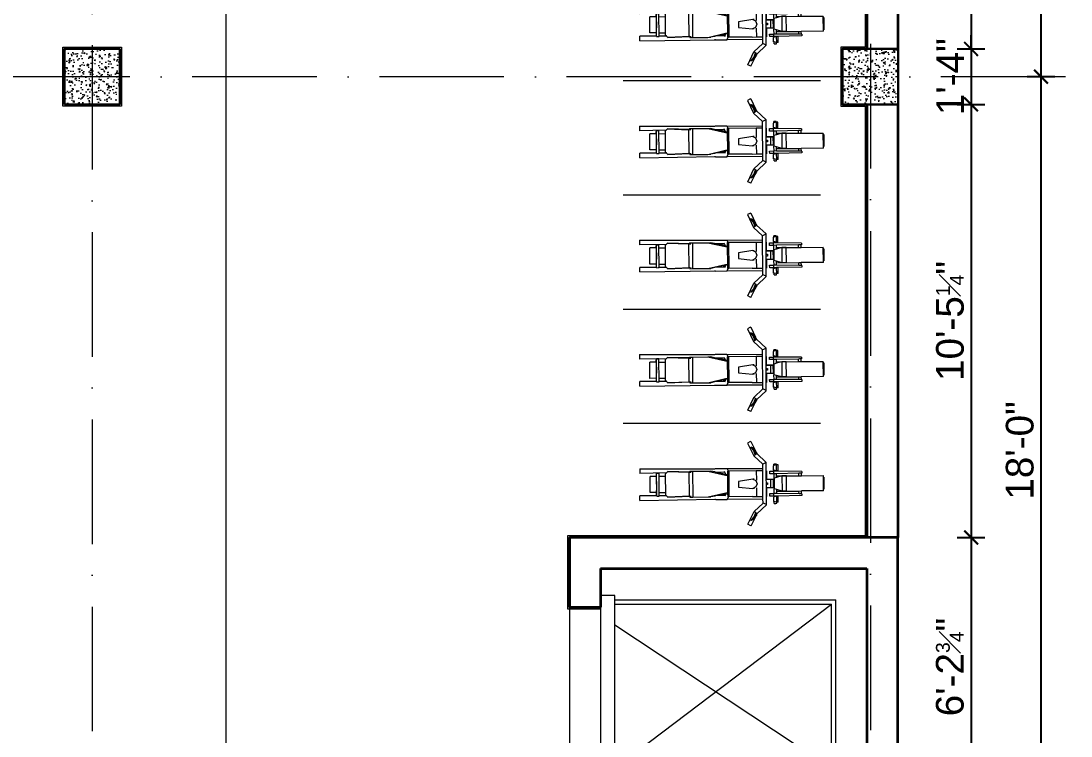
# Model space of a CAD drawing. Header units: inches. Extents: x 10755 to 33653, y -10992 to 10708.
# Drawn here: x 12263.5 to 12567, y 6877.3 to 7083.9 of the extents above; entities that cross this region are included whole.
import ezdxf

# ---------------------------------------------------------------- set-up
doc = ezdxf.new("R2010")
doc.units = ezdxf.units.IN
doc.header["$MEASUREMENT"] = 0
doc.linetypes.add('ACAD_ISO10W100', pattern=[18, 12, -3, 0, -3])
for name, color, linetype, lineweight in [('centerline', 9, 'ACAD_ISO10W100', 5), ('col', 1, 'Continuous', 30), ('dim', 6, 'Continuous', 13), ('dimension center - 8', 134, 'Continuous', 13), ('dimension element- 8', 5, 'Continuous', 13), ('dimension overall - 8', 185, 'Continuous', 13), ('DIMINSION', 5, 'Continuous', 15), ('hatch', 33, 'Continuous', 5), ('hatch- rcc', 252, 'Continuous', 5), ('PLASTER', 50, 'Continuous', 9), ('SECTION LINE1', 6, 'Continuous', 18), ('VEHICLES', 34, 'Continuous', 5), ('wall', 1, 'Continuous', 35), ('win sec', 161, 'Continuous', 9)]:
    doc.layers.add(name, color=color, linetype=linetype, lineweight=lineweight)
doc.layers.get('DIMINSION').off()
doc.styles.get("Standard").update_dxf_attribs({"font": 'arial.ttf'})
doc.dimstyles.new('S8', dxfattribs={"dimscale": 8, "dimtxt": 1, "dimasz": 0.5, "dimexe": 0.5, "dimexo": 0.5, "dimgap": 0.25, "dimtad": 1, "dimzin": 3, "dimdsep": 46, "dimlunit": 4, "dimtxsty": 'Standard', "dimblk": 'ARCHTICK', "dimcen": 0, "dimclrd": 256, "dimclre": 256, "dimclrt": 6, "dimadec": 0, "dimazin": 0, "dimtfac": 0.5, "dimtix": 1, "dimtmove": 1, "dimatfit": 3, "dimfxl": 0.5, "dimfxlon": 1, "dimfrac": 1, "dimtolj": 1, "dimtzin": 0, "dimarcsym": 1})

# ---------------------------------------------------------------- blocks, each defined once
blk = doc.blocks.new('ETERWEWE')
at = {"layer": 'hatch- rcc', "linetype": 'Continuous', "ltscale": 30}
h = blk.add_hatch(dxfattribs=at)
h.set_pattern_fill('AR-CONC', color=256, scale=0.5, style=0)
h.set_pattern_definition([(50, (0, 0), (3.586300913, -0.313760675), [0.375, -4.125]), (355, (0, 0), (-0.69375667, 3.76096067), [0.3, -3.3]), (100.4514445, (0.299, -0.026), (2.89254423, 3.447199955), [0.31870096, -3.50571056]), (46.1842, (0, 1), (5.33620665, -0.8275964), [0.5625, -6.1875]), (96.6356355, (0.4447, 0.931), (4.67330973, 4.870593), [0.47805171, -5.2585688]), (351.184164, (0, 1), (4.67330973, 4.870593), [0.45, -4.95]), (21, (0.5, 0.75), (2.98453526, -2.013094453), [0.375, -4.125]), (326, (0.5, 0.75), (1.21657666, 3.625750225), [0.3, -3.3]), (71.4514447, (0.7487, 0.5822), (4.20111188, 1.612655764), [0.31870095, -3.50571056]), (37.5, (0, 0), (0.060799277, 1.664469269), [0, -3.26, 0, -3.35, 0, -3.3125]), (7.5, (0, 0), (1.315347687, 1.97205856), [0, -1.91, 0, -3.185, 0, -1.2625]), (327.5, (-1.115, 0), (2.669112181, -0.112774359), [0, -1.25, 0, -3.9, 0, -5.175]), (317.5, (-1.615, 0), (2.915930847, 0.50052491), [0, -1.625, 0, -2.59, 0, -3.675])])
h.paths.add_polyline_path([(159423.23, -3794.58), (159439.23, -3794.58), (159439.23, -3778.58), (159423.23, -3778.58)])
at = {"layer": 'col', "linetype": 'Continuous', "ltscale": 30}
blk.add_lwpolyline([(159423.23, -3794.58), (159423.23, -3778.58), (159439.23, -3778.58), (159439.23, -3794.58), (159423.23, -3794.58)], dxfattribs=at)
blk = doc.blocks.new('wewerrr')
at = {"layer": 'DIMINSION', "linetype": 'Continuous'}
for p in [(17063.62, -116.81), (17063.62, -116.81), (17288.57, -116.81), (17288.57, -116.81)]:
    blk.add_blockref('ETERWEWE', p, dxfattribs=at)
blk = doc.blocks.new('EWEWRTT')
at = {"layer": 'centerline', "ltscale": 3}
for p, q in [((176494.85, -3623.75), (176494.85, -4988.85)), ((176719.8, -3623.43), (176719.8, -4988.85)), ((176830.31, -3903.4), (176184.95, -3903.4))]:
    blk.add_line(p, q, dxfattribs=at)
blk = doc.blocks.new('WEQQWQW')
at = {"layer": 'SECTION LINE1', "linetype": 'Continuous', "ltscale": 30}
blk.add_line((177367.99, -4560.95), (177367.99, -3517.55), dxfattribs=at)
blk = doc.blocks.new('ETLWEWE')
at = {"layer": 'wall', "color": 7, "ltscale": 30}
for p, q in [((174100.78, -1517.91), (174100.78, -1538.03)), ((174195.78, -1517.91), (174100.78, -1517.91)), ((174195.78, -1526.91), (174195.78, -1517.91)), ((174109.78, -1526.91), (174109.78, -1538.03)), ((174109.78, -1526.91), (174186.78, -1526.91)), ((174186.78, -1526.91), (174186.78, -1594.76)), ((174195.78, -1603.76), (174195.78, -1526.91)), ((174100.78, -1538.03), (174109.78, -1538.03)), ((174100.78, -1584.51), (174100.78, -1603.76)), ((174109.78, -1584.51), (174100.78, -1584.51)), ((174109.78, -1584.51), (174109.78, -1594.76)), ((174109.78, -1594.76), (174186.78, -1594.76)), ((174195.78, -1603.76), (174100.78, -1603.76))]:
    blk.add_line(p, q, dxfattribs=at)
at = {"layer": 'wall', "color": 7}
blk.add_line((174109.78, -1584.51), (174100.78, -1584.51), dxfattribs=at)
at = {"layer": 'win sec', "color": 7}
for p, q in [((174113.96, -1534.63), (174109.78, -1534.63)), ((174113.96, -1587.47), (174113.96, -1534.63)), ((174100.78, -1538.03), (174100.78, -1585.38)), ((174109.78, -1538.03), (174109.78, -1585.38)), ((174113.96, -1535.91), (174177.78, -1535.91)), ((174113.96, -1537.16), (174176.53, -1537.16)), ((174113.96, -1584.51), (174176.53, -1537.16)), ((174176.53, -1584.51), (174176.53, -1537.16)), ((174177.78, -1585.76), (174177.78, -1535.91)), ((174113.96, -1543.16), (174176.53, -1584.51)), ((174113.96, -1584.51), (174176.53, -1584.51)), ((174113.96, -1585.76), (174177.78, -1585.76)), ((174109.78, -1587.47), (174113.96, -1587.47)), ((174111.22, -1591.76), (174111.22, -1591.75))]:
    blk.add_line(p, q, dxfattribs=at)
blk = doc.blocks.new('FADFEEEE')
at = {"layer": 'VEHICLES', "extrusion": (0.001007, -0.000112319, 0.999999)}
for p, q in [((6567, 715.7, -0.07), (6541.55, 703.14, -0.05)), ((6558.69, 709.83, -0.06), (6567.76, 714.14, -0.07)), ((6567, 715.7, -0.07), (6567.76, 714.14, -0.07)), ((6550.66, 706.2, -0.06), (6557.97, 710.06, -0.06)), ((6557.97, 710.06, -0.06), (6550.98, 706.29, -0.06)), ((6558.69, 709.83, -0.06), (6557.97, 710.06, -0.06)), ((6559.24, 709.65, -0.06), (6558.69, 709.83, -0.06)), ((6559.24, 709.65, -0.06), (6559.61, 708.88, -0.06)), ((6561.69, 709.89, -0.07), (6559.61, 708.88, -0.06)), ((6559.61, 708.88, -0.06), (6562.27, 703.39, -0.07)), ((6561.16, 710.97, -0.07), (6561.71, 711.24, -0.07)), ((6561.48, 711.12, -0.07), (6561.16, 710.97, -0.07)), ((6561.69, 709.89, -0.07), (6561.16, 710.97, -0.07)), ((6562.03, 711.39, -0.07), (6561.48, 711.12, -0.07)), ((6564.34, 704.39, -0.07), (6561.69, 709.89, -0.07)), ((6561.71, 711.24, -0.07), (6562.03, 711.39, -0.07)), ((6562.55, 710.31, -0.07), (6562.03, 711.39, -0.07)), ((6562.93, 709.59, -0.07), (6562.22, 711.05, -0.07)), ((6562.55, 710.31, -0.07), (6564.76, 711.38, -0.07)), ((6565.2, 704.81, -0.07), (6562.55, 710.31, -0.07)), ((6567.43, 705.89, -0.07), (6564.76, 711.38, -0.07)), ((6549.52, 706.01, -0.05), (6544.35, 703.5, -0.05)), ((6572.2, 704.97, -0.08), (6546.57, 692.77, -0.05)), ((6550.52, 706.5, -0.06), (6549.52, 706.01, -0.05)), ((6549.52, 706.01, -0.05), (6553.76, 697.25, -0.06)), ((6550.98, 706.29, -0.06), (6550.2, 705.92, -0.06)), ((6550.52, 706.5, -0.06), (6550.66, 706.2, -0.06)), ((6550.66, 706.2, -0.06), (6550.67, 706.18, -0.06)), ((6550.98, 706.29, -0.06), (6554.89, 698.22, -0.06)), ((6563.41, 708.61, -0.07), (6564.4, 706.54, -0.07)), ((6565.59, 704.1, -0.07), (6564.88, 705.56, -0.07)), ((6565.2, 704.81, -0.07), (6567.43, 705.89, -0.07)), ((6565.73, 703.7, -0.07), (6565.2, 704.81, -0.07)), ((6565.73, 703.7, -0.07), (6571.45, 706.53, -0.08)), ((6572.2, 704.97, -0.08), (6571.45, 706.53, -0.08)), ((6537.42, 701.14, -0.04), (6525.33, 695.28, -0.03)), ((6537.42, 701.14, -0.04), (6537.41, 700.14, -0.04)), ((6541.33, 703.11, -0.05), (6537.42, 701.22, -0.04)), ((6537.42, 701.22, -0.04), (6537.42, 701.14, -0.04)), ((6538.82, 700.28, -0.04), (6541.64, 701.65, -0.05)), ((6538.84, 699.42, -0.04), (6541.64, 701.65, -0.05)), ((6544.35, 703.5, -0.05), (6538.99, 699.21, -0.04)), ((6541.54, 703.13, -0.05), (6541.33, 703.11, -0.05)), ((6541.69, 703.15, -0.05), (6541.54, 703.13, -0.05)), ((6541.55, 703.14, -0.05), (6541.54, 703.13, -0.05)), ((6541.64, 701.65, -0.05), (6542.19, 702.09, -0.05)), ((6542.19, 702.09, -0.05), (6543.36, 703.03, -0.05)), ((6544.35, 703.5, -0.05), (6543.36, 703.03, -0.05)), ((6554.62, 698.03, -0.06), (6562.18, 701.38, -0.07)), ((6562.18, 701.38, -0.07), (6554.89, 698.22, -0.06)), ((6562.18, 701.38, -0.07), (6562.44, 702.08, -0.07)), ((6564.34, 704.39, -0.07), (6562.27, 703.39, -0.07)), ((6562.27, 703.39, -0.07), (6562.64, 702.62, -0.07)), ((6562.44, 702.08, -0.07), (6564.87, 703.28, -0.07)), ((6562.44, 702.08, -0.07), (6562.64, 702.62, -0.07)), ((6564.87, 703.28, -0.07), (6564.34, 704.39, -0.07)), ((6564.92, 703.19, -0.07), (6564.87, 703.28, -0.07)), ((6565.24, 703.34, -0.07), (6564.92, 703.19, -0.07)), ((6565.78, 703.6, -0.07), (6565.24, 703.34, -0.07)), ((6565.78, 703.6, -0.07), (6565.73, 703.7, -0.07)), ((6524.54, 693.91, -0.03), (6523.16, 696.75, -0.03)), ((6523.16, 696.75, -0.03), (6523.53, 696.67, -0.03)), ((6527.91, 695.54, -0.03), (6537.29, 700.08, -0.04)), ((6537.29, 700.08, -0.04), (6537.41, 700.14, -0.04)), ((6537.29, 700.08, -0.04), (6541.54, 691.33, -0.05)), ((6537.69, 700.28, -0.04), (6537.41, 700.14, -0.04)), ((6537.69, 700.28, -0.04), (6538.32, 699, -0.04)), ((6538.32, 699, -0.04), (6538.84, 699.42, -0.04)), ((6538.32, 699, -0.04), (6538.36, 698.91, -0.04)), ((6538.99, 699.21, -0.04), (6538.36, 698.91, -0.04)), ((6538.36, 698.91, -0.04), (6541.27, 692.9, -0.05)), ((6538.81, 699.49, -0.04), (6538.82, 700.28, -0.04)), ((6538.84, 699.42, -0.04), (6538.81, 699.49, -0.04)), ((6538.82, 700.28, -0.04), (6538.82, 700.59, -0.04)), ((6553.76, 697.25, -0.06), (6548.59, 694.74, -0.06)), ((6554.76, 697.74, -0.06), (6553.76, 697.25, -0.06)), ((6554.89, 698.22, -0.06), (6554.11, 697.85, -0.06)), ((6554.61, 698.05, -0.06), (6554.62, 698.03, -0.06)), ((6554.62, 698.03, -0.06), (6554.76, 697.74, -0.06)), ((6519.56, 693.94, -0.03), (6520.09, 694.2, -0.03)), ((6520.53, 691.95, -0.03), (6519.56, 693.94, -0.03)), ((6519.99, 694.41, -0.03), (6520.53, 694.68, -0.03)), ((6520.31, 694.56, -0.03), (6519.99, 694.41, -0.03)), ((6520.09, 694.2, -0.03), (6519.99, 694.41, -0.03)), ((6520.09, 694.2, -0.03), (6520.16, 694.23, -0.03)), ((6520.16, 694.23, -0.03), (6521.06, 694.39, -0.03)), ((6520.16, 694.23, -0.03), (6521.13, 692.24, -0.03)), ((6520.85, 694.83, -0.03), (6520.31, 694.56, -0.03)), ((6520.53, 694.68, -0.03), (6520.85, 694.83, -0.03)), ((6521.06, 694.39, -0.03), (6520.85, 694.83, -0.03)), ((6521.06, 694.39, -0.03), (6521.35, 694.44, -0.03)), ((6521.13, 692.24, -0.03), (6521.81, 692.85, -0.03)), ((6521.35, 694.44, -0.03), (6522.03, 693.04, -0.03)), ((6521.81, 692.85, -0.03), (6522.03, 693.04, -0.03)), ((6522.01, 692.43, -0.03), (6521.81, 692.85, -0.03)), ((6523.47, 693.14, -0.03), (6522.22, 692.53, -0.03)), ((6523.89, 692.29, -0.03), (6523.47, 693.14, -0.03)), ((6523.53, 696.67, -0.03), (6524.63, 696.72, -0.03)), ((6524.54, 693.91, -0.03), (6524.5, 693.88, -0.03)), ((6524.5, 693.88, -0.03), (6525.91, 690.97, -0.03)), ((6525.96, 690.99, -0.03), (6524.54, 693.91, -0.03)), ((6525.33, 695.28, -0.03), (6524.63, 696.72, -0.03)), ((6525.72, 694.47, -0.03), (6525.33, 695.28, -0.03)), ((6525.72, 694.47, -0.03), (6527.91, 695.54, -0.03)), ((6529.96, 685.72, -0.04), (6525.72, 694.47, -0.03)), ((6527.91, 695.54, -0.03), (6529.43, 692.4, -0.04)), ((6530.46, 693.32, -0.04), (6529.67, 692.38, -0.04)), ((6530, 693.04, -0.04), (6530.46, 693.32, -0.04)), ((6530.46, 693.32, -0.04), (6535.64, 694.92, -0.04)), ((6536.6, 693, -0.04), (6532.03, 690.16, -0.04)), ((6535.64, 694.92, -0.04), (6536.6, 693, -0.04)), ((6541.9, 693.2, -0.05), (6541.27, 692.9, -0.05)), ((6541.27, 692.9, -0.05), (6541.32, 692.8, -0.05)), ((6541.32, 692.8, -0.05), (6541.97, 692.96, -0.05)), ((6541.32, 692.8, -0.05), (6541.94, 691.52, -0.05)), ((6548.59, 694.74, -0.06), (6541.9, 693.2, -0.05)), ((6541.97, 692.96, -0.05), (6542.91, 693.17, -0.05)), ((6541.97, 692.96, -0.05), (6542.01, 692.89, -0.05)), ((6542.01, 692.89, -0.05), (6542.14, 692.78, -0.05)), ((6542.92, 693.16, -0.05), (6542.14, 692.78, -0.05)), ((6542.14, 692.78, -0.05), (6542.64, 692.4, -0.05)), ((6542.64, 692.4, -0.05), (6545.46, 693.77, -0.05)), ((6542.91, 693.17, -0.05), (6545.46, 693.77, -0.05)), ((6542.91, 693.17, -0.05), (6542.92, 693.16, -0.05)), ((6545.46, 693.77, -0.05), (6546.15, 693.93, -0.05)), ((6546.15, 693.93, -0.05), (6547.61, 694.27, -0.05)), ((6546.67, 692.88, -0.05), (6546.56, 692.77, -0.05)), ((6548.59, 694.74, -0.06), (6547.61, 694.27, -0.05)), ((6512.65, 687.73, -0.02), (6521.16, 692, -0.03)), ((6513.96, 687.62, -0.02), (6521.56, 691.17, -0.03)), ((6521.92, 690.41, -0.03), (6514.37, 686.75, -0.02)), ((6518.56, 688.77, -0.03), (6520.1, 689.52, -0.03)), ((6520.1, 689.52, -0.03), (6522.18, 689.88, -0.03)), ((6520.1, 689.52, -0.03), (6522.59, 684.38, -0.03)), ((6520.53, 691.95, -0.03), (6521.06, 692.2, -0.03)), ((6521.06, 692.2, -0.03), (6521.13, 692.24, -0.03)), ((6521.16, 692, -0.03), (6521.06, 692.2, -0.03)), ((6521.16, 692, -0.03), (6522.01, 692.43, -0.03)), ((6521.56, 691.17, -0.03), (6522.42, 691.58, -0.03)), ((6521.92, 690.41, -0.03), (6521.56, 691.17, -0.03)), ((6522.18, 689.88, -0.03), (6521.92, 690.41, -0.03)), ((6522.01, 692.43, -0.03), (6522.22, 692.53, -0.03)), ((6522.18, 689.88, -0.03), (6523.16, 690.05, -0.03)), ((6522.22, 692.53, -0.03), (6522.64, 691.68, -0.03)), ((6522.42, 691.58, -0.03), (6522.64, 691.68, -0.03)), ((6523.16, 690.05, -0.03), (6522.42, 691.58, -0.03)), ((6522.64, 691.68, -0.03), (6523.89, 692.29, -0.03)), ((6523.16, 690.05, -0.03), (6523.17, 690.05, -0.03)), ((6523.17, 690.05, -0.03), (6524.92, 686.46, -0.03)), ((6525.91, 690.97, -0.03), (6523.53, 689.79, -0.03)), ((6523.53, 689.79, -0.03), (6524.41, 690.21, -0.03)), ((6524.92, 686.92, -0.03), (6523.53, 689.79, -0.03)), ((6524.41, 690.21, -0.03), (6525.97, 690.97, -0.03)), ((6525.8, 687.33, -0.03), (6524.41, 690.21, -0.03)), ((6525.91, 690.97, -0.03), (6525.91, 690.97, -0.03)), ((6525.97, 690.97, -0.03), (6525.96, 690.99, -0.03)), ((6526.51, 689.84, -0.03), (6525.97, 690.97, -0.03)), ((6526.51, 689.84, -0.03), (6526.08, 689.63, -0.03)), ((6526.08, 689.63, -0.03), (6526.37, 689.03, -0.03)), ((6526.37, 689.03, -0.03), (6526.81, 689.23, -0.03)), ((6526.81, 689.23, -0.03), (6526.51, 689.84, -0.03)), ((6527.36, 688.09, -0.03), (6526.81, 689.23, -0.03)), ((6529.67, 692.38, -0.04), (6529.8, 691.06, -0.04)), ((6529.8, 691.06, -0.04), (6530.78, 690.15, -0.04)), ((6542.44, 690.77, -0.05), (6530.35, 684.91, -0.04)), ((6530.69, 689.79, -0.04), (6532.15, 686.78, -0.04)), ((6530.78, 690.15, -0.04), (6532.03, 690.16, -0.04)), ((6531.51, 689.84, -0.04), (6532.03, 690.16, -0.04)), ((6533.56, 687.46, -0.04), (6541.54, 691.33, -0.05)), ((6541.54, 691.33, -0.05), (6541.66, 691.38, -0.05)), ((6541.94, 691.52, -0.05), (6541.66, 691.38, -0.05)), ((6542.44, 690.77, -0.05), (6541.66, 691.38, -0.05)), ((6542.51, 690.73, -0.05), (6542.44, 690.77, -0.05)), ((6546.42, 692.62, -0.05), (6542.51, 690.73, -0.05)), ((6542.64, 692.4, -0.05), (6542.88, 692.21, -0.05)), ((6546.56, 692.77, -0.05), (6546.42, 692.62, -0.05)), ((6546.57, 692.77, -0.05), (6546.56, 692.77, -0.05)), ((6513.51, 686.33, -0.02), (6506.02, 682.7, -0.01)), ((6512.65, 687.73, -0.02), (6512.94, 687.14, -0.02)), ((6512.94, 687.14, -0.02), (6513.09, 687.21, -0.02)), ((6513.09, 687.21, -0.02), (6513.96, 687.62, -0.02)), ((6513.09, 687.21, -0.02), (6513.63, 687.48, -0.02)), ((6513.51, 686.33, -0.02), (6513.09, 687.21, -0.02)), ((6514.37, 686.75, -0.02), (6513.51, 686.33, -0.02)), ((6514.37, 686.75, -0.02), (6513.96, 687.62, -0.02)), ((6524.41, 685.25, -0.03), (6516.86, 681.59, -0.02)), ((6521.05, 683.63, -0.03), (6518.56, 688.77, -0.03)), ((6522.59, 684.38, -0.03), (6524.16, 685.78, -0.03)), ((6524.16, 685.78, -0.03), (6524.9, 686.45, -0.03)), ((6524.41, 685.25, -0.03), (6524.16, 685.78, -0.03)), ((6524.82, 684.41, -0.03), (6524.41, 685.25, -0.03)), ((6524.9, 686.45, -0.03), (6524.92, 686.46, -0.03)), ((6525.68, 684.84, -0.03), (6524.9, 686.45, -0.03)), ((6524.92, 686.92, -0.03), (6525.8, 687.33, -0.03)), ((6525.68, 684.84, -0.03), (6525.9, 684.95, -0.03)), ((6525.8, 687.33, -0.03), (6527.31, 688.07, -0.03)), ((6527.15, 685.56, -0.03), (6525.9, 684.95, -0.03)), ((6525.9, 684.95, -0.03), (6526.31, 684.1, -0.03)), ((6527.56, 684.71, -0.04), (6527.15, 685.56, -0.03)), ((6527.31, 688.07, -0.03), (6527.36, 688.09, -0.03)), ((6527.31, 688.07, -0.03), (6528.74, 685.12, -0.04)), ((6528.79, 685.15, -0.04), (6527.36, 688.09, -0.03)), ((6528.74, 685.12, -0.04), (6528.79, 685.15, -0.04)), ((6530.17, 682.3, -0.04), (6528.79, 685.15, -0.04)), ((6532.15, 686.78, -0.04), (6529.96, 685.72, -0.04)), ((6530.35, 684.91, -0.04), (6529.96, 685.72, -0.04)), ((6531.05, 683.47, -0.04), (6530.35, 684.91, -0.04)), ((6533.56, 687.46, -0.04), (6532.15, 686.78, -0.04)), ((6506.27, 682.19, -0.01), (6506.02, 682.7, -0.01)), ((6506.14, 682.12, -0.01), (6506.27, 682.19, -0.01)), ((6506.14, 682.12, -0.01), (6508.13, 678, -0.02)), ((6508.27, 678.07, -0.02), (6506.27, 682.19, -0.01)), ((6508.52, 677.55, -0.02), (6516, 681.18, -0.02)), ((6516.86, 681.59, -0.02), (6516, 681.18, -0.02)), ((6516.46, 680.22, -0.02), (6516, 681.18, -0.02)), ((6516.61, 679.56, -0.02), (6525.22, 683.59, -0.03)), ((6517.31, 680.65, -0.03), (6516.86, 681.59, -0.02)), ((6517.31, 680.65, -0.03), (6524.82, 684.41, -0.03)), ((6521.05, 683.63, -0.03), (6522.59, 684.38, -0.03)), ((6524.72, 683.3, -0.03), (6525.24, 683.55, -0.03)), ((6525.69, 681.3, -0.03), (6524.72, 683.3, -0.03)), ((6524.82, 684.41, -0.03), (6525.68, 684.84, -0.03)), ((6525.22, 683.59, -0.03), (6526.08, 684, -0.03)), ((6525.24, 683.55, -0.03), (6525.22, 683.59, -0.03)), ((6525.24, 683.55, -0.03), (6525.32, 683.59, -0.03)), ((6525.32, 683.59, -0.03), (6526.21, 683.74, -0.03)), ((6525.32, 683.59, -0.03), (6526.29, 681.59, -0.03)), ((6525.69, 681.3, -0.03), (6526.2, 681.55, -0.03)), ((6526.08, 684, -0.03), (6526.31, 684.1, -0.03)), ((6526.21, 683.74, -0.03), (6526.08, 684, -0.03)), ((6526.2, 681.55, -0.03), (6526.29, 681.59, -0.03)), ((6526.41, 681.13, -0.03), (6526.2, 681.55, -0.03)), ((6526.21, 683.74, -0.03), (6526.51, 683.8, -0.03)), ((6526.29, 681.59, -0.03), (6526.96, 682.19, -0.03)), ((6526.31, 684.1, -0.03), (6527.56, 684.71, -0.04)), ((6526.73, 681.28, -0.03), (6526.41, 681.13, -0.03)), ((6526.51, 683.8, -0.03), (6527.19, 682.4, -0.03)), ((6527.27, 681.54, -0.04), (6526.73, 681.28, -0.03)), ((6526.96, 682.19, -0.03), (6527.19, 682.4, -0.03)), ((6527.27, 681.54, -0.04), (6526.96, 682.19, -0.03)), ((6530.17, 682.3, -0.04), (6530.33, 682.64, -0.04)), ((6534.86, 680.89, -0.04), (6530.17, 682.3, -0.04)), ((6530.33, 682.64, -0.04), (6531.05, 683.47, -0.04)), ((6535.49, 682.14, -0.04), (6531.05, 683.47, -0.04)), ((6534.83, 681.1, -0.04), (6534.92, 681.06, -0.04)), ((6534.83, 681.1, -0.04), (6534.9, 681.01, -0.04)), ((6534.86, 680.89, -0.04), (6534.9, 681.01, -0.04)), ((6534.9, 681.01, -0.04), (6535.18, 680.64, -0.04)), ((6534.92, 681.06, -0.04), (6534.98, 681.24, -0.04)), ((6534.92, 681.06, -0.04), (6538.01, 679.64, -0.05)), ((6534.98, 681.24, -0.04), (6535.49, 682.14, -0.04)), ((6535.26, 681.46, -0.04), (6536.32, 680.42, -0.04)), ((6539.7, 678.86, -0.05), (6535.49, 682.14, -0.04)), ((6508.27, 678.07, -0.02), (6508.13, 678, -0.02)), ((6508.52, 677.55, -0.02), (6508.27, 678.07, -0.02)), ((6516.33, 680.15, -0.02), (6516.46, 680.22, -0.02)), ((6516.33, 680.15, -0.02), (6516.61, 679.56, -0.02)), ((6516.46, 680.22, -0.02), (6517.31, 680.65, -0.03)), ((6535.18, 680.64, -0.04), (6534.86, 680.89, -0.04)), ((6535.18, 680.64, -0.04), (6535.31, 680.47, -0.04)), ((6535.31, 680.47, -0.04), (6535.53, 680.37, -0.04)), ((6535.53, 680.37, -0.04), (6537.22, 679.6, -0.05)), ((6538.85, 677.79, -0.05), (6535.53, 680.37, -0.04)), ((6538.01, 679.64, -0.05), (6537.22, 679.6, -0.05)), ((6538.85, 677.79, -0.05), (6539.09, 678.05, -0.05)), ((6539.09, 678.05, -0.05), (6539.7, 678.86, -0.05))]:
    blk.add_line(p, q, dxfattribs=at)
at = {"layer": 'VEHICLES', "extrusion": (0.000699177, 0.000510352, 1)}
for p, q in [((6524.86, 706.36, -0.04), (6525.21, 706.4, -0.04)), ((6524.86, 706.36, -0.04), (6524.89, 702.16, -0.03)), ((6525.21, 706.4, -0.04), (6526.23, 706.39, -0.04)), ((6526.23, 706.39, -0.04), (6526.27, 701.05, -0.03)), ((6524.9, 701.31, -0.03), (6523.16, 696.73, -0.03)), ((6526.27, 701.05, -0.03), (6524.63, 696.72, -0.03)), ((6524.84, 701.92, -0.03), (6524.89, 702.16, -0.03)), ((6524.9, 701.72, -0.03), (6524.84, 701.92, -0.03)), ((6524.89, 702.16, -0.03), (6525.31, 703.98, -0.03)), ((6525.01, 701.28, -0.03), (6524.9, 701.72, -0.03)), ((6524.9, 701.72, -0.03), (6524.9, 701.31, -0.03)), ((6524.9, 701.31, -0.03), (6525.01, 701.28, -0.03)), ((6525.04, 701.16, -0.03), (6525.01, 701.28, -0.03)), ((6525.04, 701.16, -0.03), (6525.07, 701.26, -0.03)), ((6525.07, 701.26, -0.03), (6525.82, 704.58, -0.04)), ((6525.07, 701.26, -0.03), (6525.24, 701.2, -0.03)), ((6525.24, 701.2, -0.03), (6526.27, 701.05, -0.03)), ((6525.82, 704.58, -0.04), (6525.31, 703.98, -0.03)), ((6525.59, 701.29, -0.03), (6525.41, 702.76, -0.03))]:
    blk.add_line(p, q, dxfattribs=at)
blk = doc.blocks.new('_ArchTick')
at = {"color": 0, "const_width": 0.15}
blk.add_lwpolyline([(-0.5, -0.5), (0.5, 0.5)], dxfattribs=at)
blk = doc.blocks.new('*D71')
at = {"layer": 'Defpoints', "color": 0, "transparency": 16777216}
for p in [(12517.04, 7209.82), (12517.04, 7075.82), (12538.17, 7075.82)]:
    blk.add_point(p, dxfattribs=at)
at = {"layer": 'dimension element- 8', "lineweight": -2, "transparency": 16777216}
for p, q in [((12534.17, 7209.82), (12542.17, 7209.82)), ((12538.17, 7209.82), (12538.17, 7075.82)), ((12534.17, 7075.82), (12542.17, 7075.82))]:
    blk.add_line(p, q, dxfattribs=at)
at = {"layer": 'dimension element- 8', "lineweight": -2, "transparency": 16777216, "xscale": 4, "yscale": 4, "zscale": 4}
for p, rotation in [((12538.17, 7209.82), 90), ((12538.17, 7075.82), 270)]:
    blk.add_blockref('_ArchTick', p, dxfattribs=dict(at, rotation=rotation))
at = {"layer": 'dimension element- 8', "color": 6, "transparency": 16777216, "insert": (12532.16, 7142.82), "char_height": 8, "attachment_point": 5, "rotation": 90}
blk.add_mtext('\\A1;11\'-2"', dxfattribs=at)
blk = doc.blocks.new('*D72')
at = {"layer": 'Defpoints', "color": 0, "transparency": 16777216}
for p in [(12517.04, 7075.82), (12517.04, 7059.82), (12538.17, 7059.82)]:
    blk.add_point(p, dxfattribs=at)
at = {"layer": 'dimension element- 8', "lineweight": -2, "transparency": 16777216}
for p, q in [((12538.17, 7075.82), (12538.17, 7079.82)), ((12534.17, 7075.82), (12542.17, 7075.82)), ((12538.17, 7075.82), (12538.17, 7059.82)), ((12534.17, 7059.82), (12542.17, 7059.82)), ((12538.17, 7059.82), (12538.17, 7055.82))]:
    blk.add_line(p, q, dxfattribs=at)
at = {"layer": 'dimension element- 8', "lineweight": -2, "transparency": 16777216, "xscale": 4, "yscale": 4, "zscale": 4}
for p, rotation in [((12538.17, 7075.82), 270), ((12538.17, 7059.82), 90)]:
    blk.add_blockref('_ArchTick', p, dxfattribs=dict(at, rotation=rotation))
at = {"layer": 'dimension element- 8', "color": 6, "transparency": 16777216, "insert": (12532.16, 7067.82), "char_height": 8, "attachment_point": 5, "rotation": 90}
blk.add_mtext('\\A1;1\'-4"', dxfattribs=at)
blk = doc.blocks.new('*D73')
at = {"layer": 'Defpoints', "color": 0, "transparency": 16777216}
for p in [(12517.04, 7059.82), (12517.04, 6934.67), (12538.17, 6934.67)]:
    blk.add_point(p, dxfattribs=at)
at = {"layer": 'dimension element- 8', "lineweight": -2, "transparency": 16777216}
for p, q in [((12534.17, 7059.82), (12542.17, 7059.82)), ((12538.17, 7059.82), (12538.17, 6934.67)), ((12534.17, 6934.67), (12542.17, 6934.67))]:
    blk.add_line(p, q, dxfattribs=at)
at = {"layer": 'dimension element- 8', "lineweight": -2, "transparency": 16777216, "xscale": 4, "yscale": 4, "zscale": 4}
for p, rotation in [((12538.17, 7059.82), 90), ((12538.17, 6934.67), 270)]:
    blk.add_blockref('_ArchTick', p, dxfattribs=dict(at, rotation=rotation))
at = {"layer": 'dimension element- 8', "color": 6, "transparency": 16777216, "insert": (12532.09, 6997.24), "char_height": 8, "attachment_point": 5, "rotation": 90}
blk.add_mtext('\\A1;10\'-5{\\H0.500000x;\\S1#4;}"', dxfattribs=at)
blk = doc.blocks.new('*D74')
at = {"layer": 'Defpoints', "color": 0, "transparency": 16777216}
for p in [(12517.04, 6934.67), (12517.04, 6859.82), (12538.17, 6859.82)]:
    blk.add_point(p, dxfattribs=at)
at = {"layer": 'dimension element- 8', "lineweight": -2, "transparency": 16777216}
for p, q in [((12534.17, 6934.67), (12542.17, 6934.67)), ((12538.17, 6934.67), (12538.17, 6859.82)), ((12534.17, 6859.82), (12542.17, 6859.82))]:
    blk.add_line(p, q, dxfattribs=at)
at = {"layer": 'dimension element- 8', "lineweight": -2, "transparency": 16777216, "xscale": 4, "yscale": 4, "zscale": 4}
for p, rotation in [((12538.17, 6934.67), 90), ((12538.17, 6859.82), 270)]:
    blk.add_blockref('_ArchTick', p, dxfattribs=dict(at, rotation=rotation))
at = {"layer": 'dimension element- 8', "color": 6, "transparency": 16777216, "insert": (12532.06, 6897.24), "char_height": 8, "attachment_point": 5, "rotation": 90}
blk.add_mtext('\\A1;6\'-2{\\H0.500000x;\\S3#4;}"', dxfattribs=at)
blk = doc.blocks.new('*D542')
at = {"layer": 'Defpoints', "color": 0, "transparency": 16777216}
for p in [(12552.12, 7217.82), (12552.12, 7067.82), (12558.34, 7067.82)]:
    blk.add_point(p, dxfattribs=at)
at = {"layer": 'dimension center - 8', "lineweight": -2, "transparency": 16777216}
for p, q in [((12556.12, 7217.82), (12562.34, 7217.82)), ((12558.34, 7217.82), (12558.34, 7067.82)), ((12556.12, 7067.82), (12562.34, 7067.82))]:
    blk.add_line(p, q, dxfattribs=at)
at = {"layer": 'dimension center - 8', "lineweight": -2, "transparency": 16777216, "xscale": 4, "yscale": 4, "zscale": 4}
for p, rotation in [((12558.34, 7217.82), 90), ((12558.34, 7067.82), 270)]:
    blk.add_blockref('_ArchTick', p, dxfattribs=dict(at, rotation=rotation))
at = {"layer": 'dimension center - 8', "color": 6, "transparency": 16777216, "insert": (12552.26, 7142.82), "char_height": 8, "attachment_point": 5, "rotation": 90}
blk.add_mtext('\\A1;12\'-6"', dxfattribs=at)
blk = doc.blocks.new('*D543')
at = {"layer": 'Defpoints', "color": 0, "transparency": 16777216}
for p in [(12517.04, 7067.82), (12517.04, 6851.82), (12558.34, 6851.82)]:
    blk.add_point(p, dxfattribs=at)
at = {"layer": 'dimension center - 8', "lineweight": -2, "transparency": 16777216}
for p, q in [((12554.34, 7067.82), (12562.34, 7067.82)), ((12558.34, 7067.82), (12558.34, 6851.82)), ((12554.34, 6851.82), (12562.34, 6851.82))]:
    blk.add_line(p, q, dxfattribs=at)
at = {"layer": 'dimension center - 8', "lineweight": -2, "transparency": 16777216, "xscale": 4, "yscale": 4, "zscale": 4}
for p, rotation in [((12558.34, 7067.82), 90), ((12558.34, 6851.82), 270)]:
    blk.add_blockref('_ArchTick', p, dxfattribs=dict(at, rotation=rotation))
at = {"layer": 'dimension center - 8', "color": 6, "transparency": 16777216, "insert": (12552.26, 6959.82), "char_height": 8, "attachment_point": 5, "rotation": 90}
blk.add_mtext('\\A1;18\'-0"', dxfattribs=at)
blk = doc.blocks.new('*D547')
at = {"layer": 'Defpoints', "color": 0, "transparency": 16777216}
for p in [(12517.04, 7225.82), (12584.28, 7225.82), (12517.04, 6226.82)]:
    blk.add_point(p, dxfattribs=at)
at = {"layer": 'dimension overall - 8', "lineweight": -2, "transparency": 16777216}
for p, q in [((12580.28, 7225.82), (12588.28, 7225.82)), ((12584.28, 6226.82), (12584.28, 7225.82)), ((12580.28, 6226.82), (12588.28, 6226.82))]:
    blk.add_line(p, q, dxfattribs=at)
at = {"layer": 'dimension overall - 8', "lineweight": -2, "transparency": 16777216, "xscale": 4, "yscale": 4, "zscale": 4}
for p, rotation in [((12584.28, 7225.82), 90), ((12584.28, 6226.82), 270)]:
    blk.add_blockref('_ArchTick', p, dxfattribs=dict(at, rotation=rotation))
at = {"layer": 'dimension overall - 8', "color": 6, "transparency": 16777216, "insert": (12578.19, 6726.32), "char_height": 8, "attachment_point": 5, "rotation": 90}
blk.add_mtext('\\A1;83\'-3"', dxfattribs=at)
blk = doc.blocks.new('*D2854')
at = {"layer": 'Defpoints', "color": 0, "transparency": 16777216}
for p in [(12290.83, 10334.91), (12708.78, 10278.25), (12290.83, 3498.13)]:
    blk.add_point(p, dxfattribs=at)
at = {"layer": 'dim', "lineweight": -2, "transparency": 16777216}
for p, q in [((12290.83, 10330.91), (12290.83, 10338.91)), ((12708.78, 10330.91), (12708.78, 10338.91)), ((12708.78, 10334.91), (12290.83, 10334.91))]:
    blk.add_line(p, q, dxfattribs=at)
at = {"layer": 'dim', "lineweight": -2, "transparency": 16777216, "xscale": 4, "yscale": 4, "zscale": 4, "rotation": 180}
blk.add_blockref('_ArchTick', (12290.83, 10334.91), dxfattribs=at)
at = {"layer": 'dim', "lineweight": -2, "transparency": 16777216, "xscale": 4, "yscale": 4, "zscale": 4}
blk.add_blockref('_ArchTick', (12708.78, 10334.91), dxfattribs=at)
at = {"layer": 'dim', "color": 6, "transparency": 16777216, "insert": (12499.8, 10340.99), "char_height": 8, "attachment_point": 5}
blk.add_mtext('\\A1;34\'-10"', dxfattribs=at)
blk = doc.blocks.new('*D3627')
at = {"layer": 'Defpoints', "color": 0, "transparency": 16777216}
for p in [(31969.25, 7241.82), (11281.95, 6632.82), (31991.14, 6632.82)]:
    blk.add_point(p, dxfattribs=at)
at = {"layer": 'dim', "lineweight": -2, "transparency": 16777216}
for p, q in [((31987.14, 7241.82), (31995.14, 7241.82)), ((31991.14, 7241.82), (31991.14, 6632.82)), ((31987.14, 6632.82), (31995.14, 6632.82))]:
    blk.add_line(p, q, dxfattribs=at)
at = {"layer": 'dim', "lineweight": -2, "transparency": 16777216, "xscale": 4, "yscale": 4, "zscale": 4}
for p, rotation in [((31991.14, 7241.82), 90), ((31991.14, 6632.82), 270)]:
    blk.add_blockref('_ArchTick', p, dxfattribs=dict(at, rotation=rotation))
at = {"layer": 'dim', "color": 6, "transparency": 16777216, "insert": (31985.05, 6937.32), "char_height": 8, "attachment_point": 5, "rotation": 90}
blk.add_mtext('\\A1;50\'-9"', dxfattribs=at)

msp = doc.modelspace()

# ---------------------------------------------------------------- linework, layer by layer
at = {"layer": 'Defpoints'}
for points in [[(12508.036, 7075.819), (12501.036, 7075.819), (12501.036, 7059.819), (12508.036, 7059.819)], [(12508.036, 6934.671), (12422.036, 6934.671), (12422.036, 6914.545), (12431.036, 6914.545)]]:
    msp.add_lwpolyline(points, dxfattribs=at)
at = {"layer": 'PLASTER'}
msp.add_lwpolyline([(12497.038, 7225.819), (12497.036, 7216.319), (12500.538, 7216.319), (12500.538, 7209.319), (12507.536, 7209.319), (12507.536, 7076.319), (12500.536, 7076.319), (12500.536, 7059.319), (12507.536, 7059.319), (12507.536, 6935.171), (12421.536, 6935.171), (12421.536, 6914.045), (12431.036, 6914.045)], dxfattribs=at)
msp.add_lwpolyline([(12275.589, 7076.319), (12292.589, 7076.319), (12292.589, 7059.319), (12275.589, 7059.319)], close=True, dxfattribs=at)
at = {"layer": 'VEHICLES'}
for p, q in [((12437.59, 7066.671), (12494.59, 7066.671)), ((12437.642, 7033.671), (12494.642, 7033.671)), ((12437.642, 7000.671), (12494.642, 7000.671)), ((12437.642, 6967.671), (12494.642, 6967.671)), ((12437.694, 6934.671), (12494.694, 6934.671))]:
    msp.add_line(p, q, dxfattribs=at)
at = {"layer": 'wall', "linetype": 'Continuous', "ltscale": 30}
for p, q in [((12508.036, 7209.819), (12508.036, 7075.819)), ((12517.036, 7209.819), (12517.036, 7075.819)), ((12508.036, 7059.819), (12508.036, 6934.671)), ((12517.036, 7059.819), (12517.036, 6934.671))]:
    msp.add_line(p, q, dxfattribs=at)

# ---------------------------------------------------------------- block references
at = {"layer": 'hatch', "linetype": 'Continuous'}
msp.add_blockref('EWEWRTT', (-164210.76, 10971.215), dxfattribs=at)
at = {"layer": 'VEHICLES', "extrusion": (-0.000852848, -0.000199016, -1), "xscale": 0.7666666666977596, "yscale": 0.7666666666977596, "rotation": 333.7296030655054}
for p, zscale in [((-17199.866, 8823.704, -12.078), -0.7666667258284956), ((-17199.866, 8789.902, -12.071), -0.7666667258284956), ((-17199.866, 8756.902, -12.065), -0.7666667258284957), ((-17199.866, 8723.902, -12.058), -0.7666667258284957), ((-17199.918, 8690.902, -12.052), -0.7666667258284957)]:
    msp.add_blockref('FADFEEEE', p, dxfattribs=dict(at, zscale=zscale))
at = {"layer": 'wall', "linetype": 'Continuous'}
for name, p in [('WEQQWQW', (-165045.183, 10971.215)), ('wewerrr', (-164210.76, 10971.215)), ('ETLWEWE', (-161678.745, 8452.579))]:
    msp.add_blockref(name, p, dxfattribs=at)

# ---------------------------------------------------------------- dimensions: what is measured, and where the dimension line sits
at = {"layer": 'dim'}
dim = msp.add_linear_dim(base=(12290.828, 10334.906), p1=(12708.775, 10278.246), p2=(12290.828, 3498.131), dimstyle='S8', dxfattribs=at)
dim.commit()
dim.dimension.update_dxf_attribs({"geometry": '*D2854', "text_midpoint": (12499.801, 10340.993)})
dim = msp.add_linear_dim(base=(31991.136, 6632.82), p1=(31969.254, 7241.819), p2=(11281.953, 6632.82), angle=90, dimstyle='S8', dxfattribs=at)
dim.commit()
dim.dimension.update_dxf_attribs({"geometry": '*D3627', "text_midpoint": (31985.051, 6937.319)})
at = {"layer": 'dimension center - 8'}
for base, p1, p2, picture, middle in [((12558.341, 7067.819), (12552.119, 7217.819), (12552.119, 7067.819), '*D542', (12552.256, 7142.819)), ((12558.341, 6851.819), (12517.036, 7067.819), (12517.036, 6851.819), '*D543', (12552.256, 6959.819))]:
    dim = msp.add_linear_dim(base=base, p1=p1, p2=p2, angle=90, dimstyle='S8', dxfattribs=at)
    dim.commit()
    dim.dimension.update_dxf_attribs({"geometry": picture, "text_midpoint": middle})
at = {"layer": 'dimension element- 8'}
for base, p1, p2, picture, middle in [((12538.174, 7075.819), (12517.038, 7209.819), (12517.036, 7075.819), '*D71', (12532.158, 7142.819)), ((12538.174, 7059.819), (12517.036, 7075.819), (12517.036, 7059.819), '*D72', (12532.158, 7067.819)), ((12538.174, 6934.671), (12517.036, 7059.819), (12517.036, 6934.671), '*D73', (12532.09, 6997.245)), ((12538.174, 6859.819), (12517.036, 6934.671), (12517.036, 6859.819), '*D74', (12532.062, 6897.245))]:
    dim = msp.add_linear_dim(base=base, p1=p1, p2=p2, angle=90, dimstyle='S8', dxfattribs=at)
    dim.commit()
    dim.dimension.update_dxf_attribs({"geometry": picture, "text_midpoint": middle})
at = {"layer": 'dimension overall - 8'}
dim = msp.add_linear_dim(base=(12584.278, 7225.819), p1=(12517.036, 6226.819), p2=(12517.038, 7225.819), angle=90, dimstyle='S8', dxfattribs=at)
dim.commit()
dim.dimension.update_dxf_attribs({"geometry": '*D547', "text_midpoint": (12578.191, 6726.319)})

doc.saveas('drawing.dxf')
